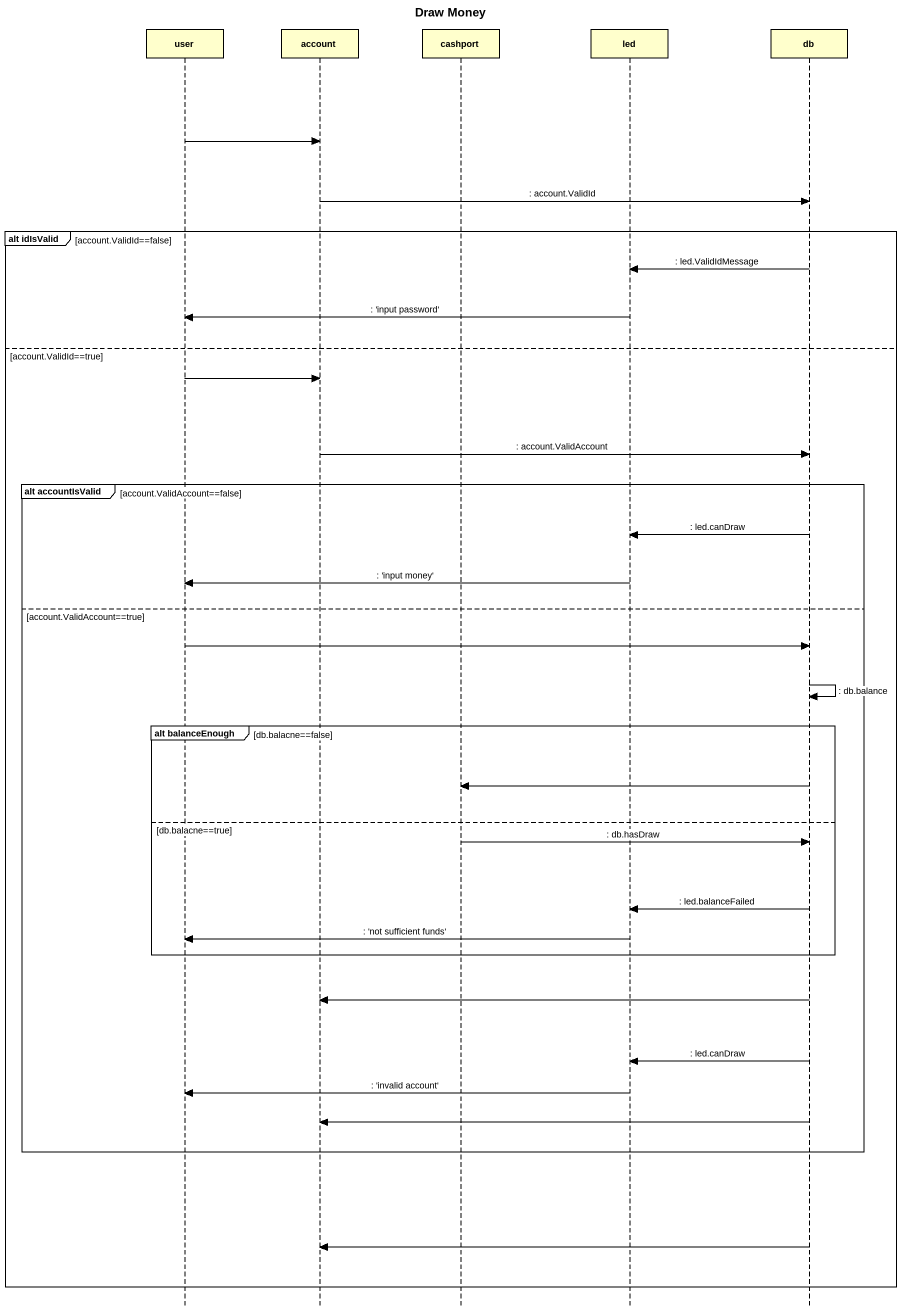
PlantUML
@startuml
title Draw Money
hide footbox
participant user
participant account
participant cashport
participant led
participant db

user -> account
account -> db : : account.ValidId
group alt idIsValid [account.ValidId==false]
  db -> led : : led.ValidIdMessage
  led -> user : : 'input password'
else account.ValidId==true
  user -> account
  account -> db : : account.ValidAccount
  group alt accountIsValid [account.ValidAccount==false]
    db -> led : : led.canDraw
    led -> user : : 'input money'
  else account.ValidAccount==true
    user -> db
    db -> db : : db.balance
    group alt balanceEnough [db.balacne==false]
      db -> cashport
    else db.balacne==true
      cashport -> db : : db.hasDraw
      db -> led : : led.balanceFailed
      led -> user : : 'not sufficient funds'
    end
    db -> account
    db -> led : : led.canDraw
    led -> user : : 'invalid account'
    db -> account
  end
  db -> account
end
@enduml
